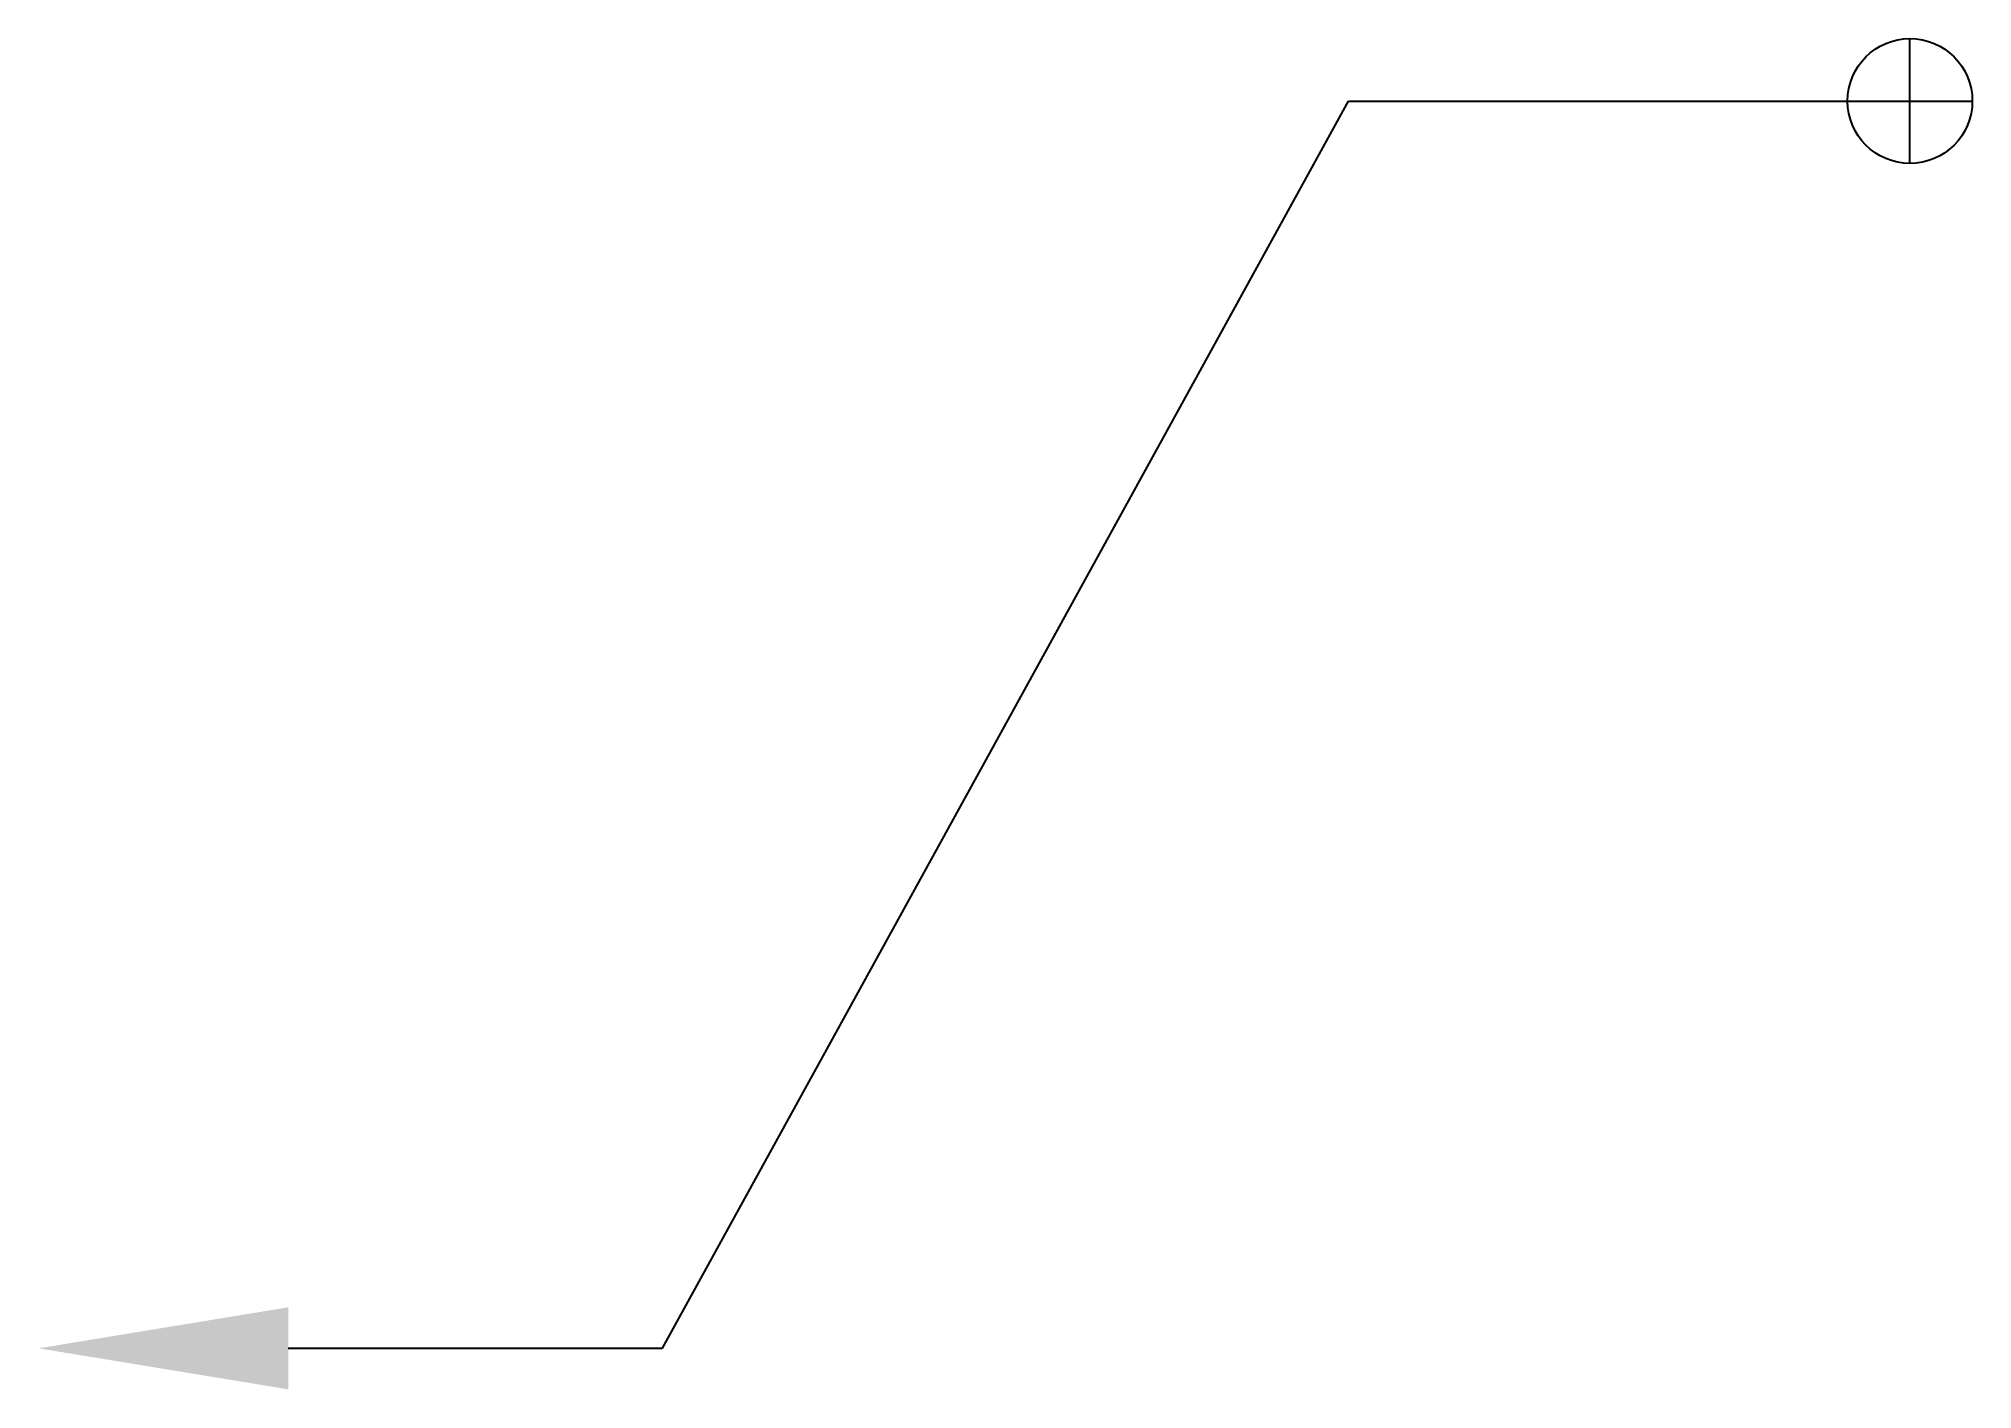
# Model space of a CAD drawing. Header units: metres. Extents: x -10 to 21, y -0.7 to 21.
import ezdxf
from ezdxf import colors
from ezdxf.entities.mleader import LeaderData, LeaderLine
from ezdxf.math import Vec2, Vec3

# ---------------------------------------------------------------- set-up
doc = ezdxf.new("R2010")
doc.units = ezdxf.units.M
doc.layers.add('ANNOT', color=7, linetype='Continuous')
doc.layers.add('SYMBOL', color=7, linetype='Continuous')

# ---------------------------------------------------------------- blocks, each defined once
blk = doc.blocks.new('SYMBOL_BLOCK')
at = {"layer": 'SYMBOL'}
for p, q in [((0, -1), (0, 1)), ((-1, 0), (1, 0))]:
    blk.add_line(p, q, dxfattribs=at)
blk.add_circle((0, 0), 1, dxfattribs=at)

msp = doc.modelspace()

# ---------------------------------------------------------------- leaders
at = {"layer": 'ANNOT'}
ml = msp.add_multileader_block('Standard', dxfattribs=at)
ml.set_content('SYMBOL_BLOCK')
ml.set_leader_properties(linetype='ByLayer')
ml.build(insert=Vec2(0, 0))
ctx = ml.context
ctx.base_point = Vec3(19, 20)
notes = []
notes.append((ctx, [(0, (1, 1, 0), (11, 20), (1, 0), 8, [(0, [(-10, 0), (0, 0)], 0, [])])]))
ctx.block.insert = Vec3(20, 20)
for ctx, leaders in notes:
    for number, flags, end, landing, length, lines in leaders:
        leader = LeaderData()
        leader.index, (leader.has_last_leader_line, leader.has_dogleg_vector, leader.attachment_direction) = number, flags
        leader.last_leader_point, leader.dogleg_vector, leader.dogleg_length = Vec3(end), Vec3(landing), length
        for number, points, colour, breaks in lines:
            line = LeaderLine()
            line.index, line.vertices, line.color, line.breaks = number, Vec3.list(points), colors.encode_raw_color(colour), breaks
            leader.lines.append(line)
        ctx.leaders.append(leader)

doc.saveas('drawing.dxf')
